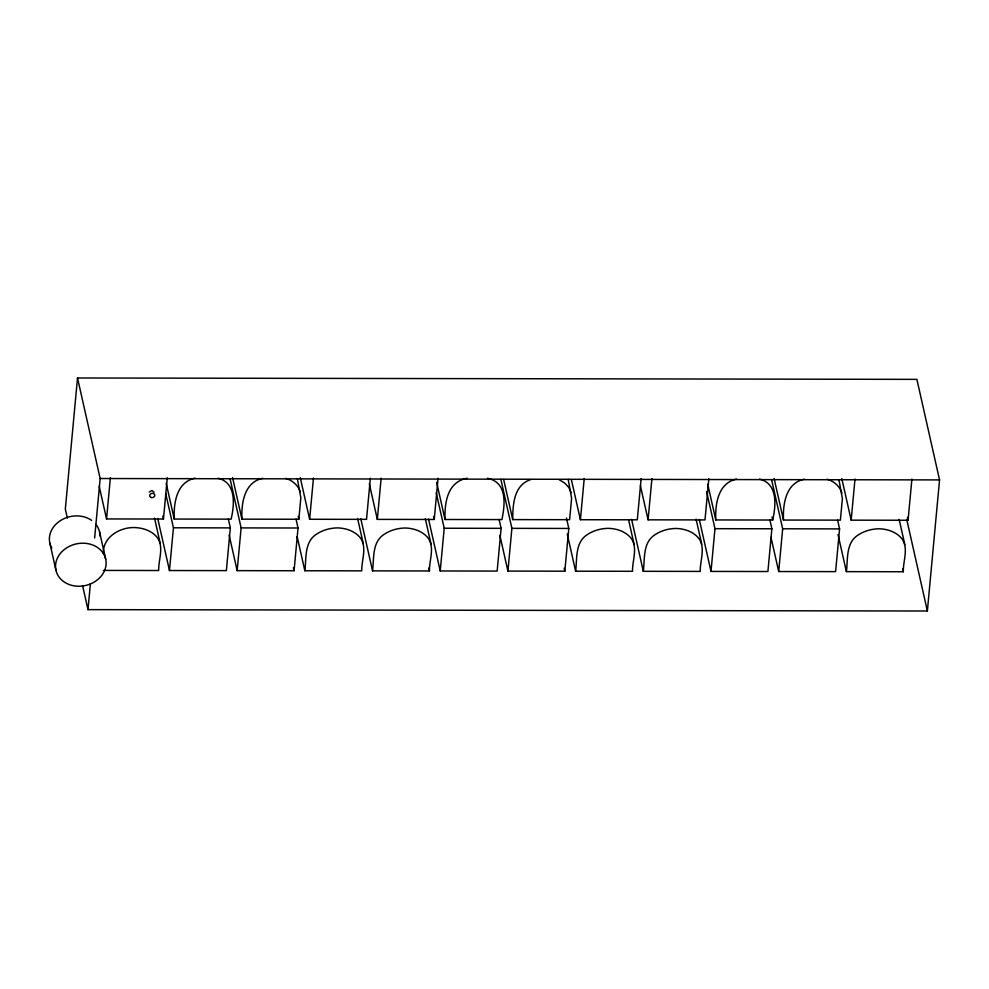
<?xml version="1.0" encoding="UTF-8"?>
<svg xmlns="http://www.w3.org/2000/svg" width="989" height="989" viewBox="0 0 989 989"><rect width="100%" height="100%" fill="white"/><g stroke="black" fill="none" stroke-linecap="round" stroke-linejoin="round"><path stroke-width="1.48" d="M82.582 585.624L87.984 609.632L927.373 611.017L939.55 479.912L916.89 379.368L77.513 377.983L65.323 509.088L67.363 518.1M87.984 609.632L90.395 583.72M94.647 537.991L100.161 478.528L77.513 377.983M103.338 553.494C102.708 537.299 119.558 527.248 134.207 527.557C143.108 527.755 152.43 530.883 157.857 538.288C163.877 548.079 158.425 559.935 158.673 570.517L103.313 570.418M167.289 477.823L163.457 519.027L106.552 518.941L110.385 477.724M228.335 518.978L230.338 527.891L226.37 570.628L169.465 570.529L173.434 527.792L165.732 493.622M217.976 478.219C236.581 482.694 234.405 504.798 231.154 519.138L174.249 519.052C173.57 503.178 176.425 482.187 195.018 478.182M296.02 519.089L298.035 528.002L294.067 570.74L237.15 570.641L241.131 527.903L230.078 478.886M297.38 478.812L300.841 497.714L298.851 519.25L241.934 519.163C241.267 503.29 244.11 482.298 262.715 478.293M304.847 570.752C306.479 558.216 304.118 541.984 316.591 534.122C322.735 530.079 329.955 528.064 337.286 527.891C346.187 528.089 355.508 531.204 360.936 538.622C366.956 548.413 361.504 560.269 361.751 570.851L304.847 570.752L297.145 536.582M370.368 478.157L366.536 519.361L309.631 519.274L313.464 478.058M372.544 570.863C374.176 558.328 371.815 542.096 384.276 534.233C390.432 530.191 397.652 528.175 404.983 528.002C413.872 528.2 423.193 531.316 428.633 538.733C434.653 548.524 429.189 560.38 429.449 570.962L372.544 570.863L360.824 518.866M438.065 478.268L434.233 519.472L377.328 519.386L381.148 478.169M499.099 519.423L501.114 528.336L497.146 571.073L440.229 570.974L444.209 528.237L436.174 492.584M487.416 478.231C507.505 482.311 505.082 504.192 501.93 519.584L445.013 519.497C444.494 502.585 447.349 481.866 467.204 478.206M566.462 518.051L568.799 528.447L564.83 571.185L507.926 571.086L511.894 528.349L500.854 479.331M568.143 479.257L571.617 498.159L569.615 519.695L512.71 519.608C512.834 504.687 513.711 485.191 530.66 479.591M575.623 571.197C577.255 558.661 574.881 542.429 587.355 534.567C593.511 530.524 600.731 528.509 608.062 528.336C616.951 528.522 626.272 531.649 631.711 539.067C637.732 548.858 632.268 560.714 632.527 571.296L575.623 571.197L567.253 534.06M641.132 478.602L637.312 519.806L580.407 519.72L584.227 478.503M643.307 571.308C644.952 558.773 642.578 542.541 655.052 534.678C661.196 530.636 668.416 528.621 675.747 528.447C684.648 528.633 693.969 531.761 699.396 539.178C705.429 548.969 699.965 560.825 700.224 571.407L643.307 571.308L631.6 519.312M708.829 478.713L704.996 519.917L648.092 519.831L651.924 478.614M769.875 519.868L771.877 528.781L767.909 571.518L711.004 571.419L714.973 528.682L706.603 491.545M759.527 479.109C778.12 483.584 775.945 505.676 772.693 520.029L715.789 519.942C715.121 504.069 717.965 483.077 736.558 479.072M837.572 519.979L839.574 528.892L835.606 571.63L778.702 571.531L782.67 528.794L771.618 479.776M838.919 479.702L842.393 498.604L840.39 520.14L783.486 520.053C782.806 504.18 785.662 483.188 804.255 479.183M846.386 571.642C848.018 559.106 845.657 542.874 858.131 535.012C864.275 530.957 871.494 528.954 878.825 528.781C887.726 528.967 897.048 532.094 902.475 539.512C908.508 549.303 903.044 561.159 903.303 571.741L846.386 571.642L838.017 534.505M911.907 479.047L908.075 520.251L851.17 520.165L855.003 478.948M149.265 492.015L151.91 490.507L154.111 492.188M100.161 478.528L939.55 479.912M173.434 527.792L230.338 527.891M241.131 527.903L298.035 528.002M444.209 528.237L501.114 528.336M511.894 528.349L568.799 528.447M714.973 528.682L771.877 528.781M782.67 528.794L839.574 528.892M827.212 479.22C833.937 481.173 839.785 486.316 841.936 493.078M285.673 478.33C292.398 480.283 298.245 485.438 300.396 492.188M559.106 479.628L564.682 483.04L568.799 487.466L571.16 492.633M907.408 517.284L908.075 520.251M906.74 519.472L927.373 611.017M899.149 519.41L904.848 544.667M902.623 568.762L903.303 571.741M841.8 478.565L851.17 520.165M774.103 478.453L783.486 520.053M772.026 517.062L772.693 520.029M771 537.361L778.702 571.531M707.753 484.276L715.789 519.942M699.285 519.423L711.004 571.419M696.071 519.077L701.77 544.333M640.39 485.661L648.092 519.831M628.72 520.449L634.073 544.222M571.358 479.603L580.407 519.72M564.163 568.205L564.83 571.185M503.673 479.492L512.71 519.608M499.89 535.432L507.926 571.086M436.644 482.348L445.013 519.497M433.565 516.505L434.233 519.472M428.521 518.978L440.229 570.974M425.307 518.632L430.994 543.888M428.781 567.983L429.449 570.962M369.293 483.732L377.328 519.386M357.61 518.52L363.297 543.777M300.26 477.675L309.631 519.274M298.171 516.283L298.851 519.25M293.387 567.76L294.067 570.74M232.563 477.563L241.934 519.163M229.127 534.987L237.15 570.641M166.214 483.398L174.249 519.052M162.789 516.06L163.457 519.027M157.745 518.533L169.465 570.529M154.531 518.187L160.218 543.443M99.184 486.254L106.552 518.941M99.555 531.884L105.712 559.181A25.491 21.301 -12.7 0 1 72.37 585.5A25.491 21.301 -12.7 0 1 64.409 549.464A25.491 21.301 -12.7 0 1 105.712 559.181M49.796 542.949L55.94 570.245M95.896 524.343A25.491 21.301 -12.7 0 1 99.976 536.05M51.824 548.141A25.491 21.301 -12.7 0 1 59.55 521.203A25.491 21.301 -12.7 0 1 91.618 520.362M151.317 497.529A2.547 2.126 -12.7 0 0 154.754 495.007A2.547 2.126 -12.7 0 0 150.674 493.894A2.547 2.126 -12.7 0 0 151.317 497.529"/></g></svg>
